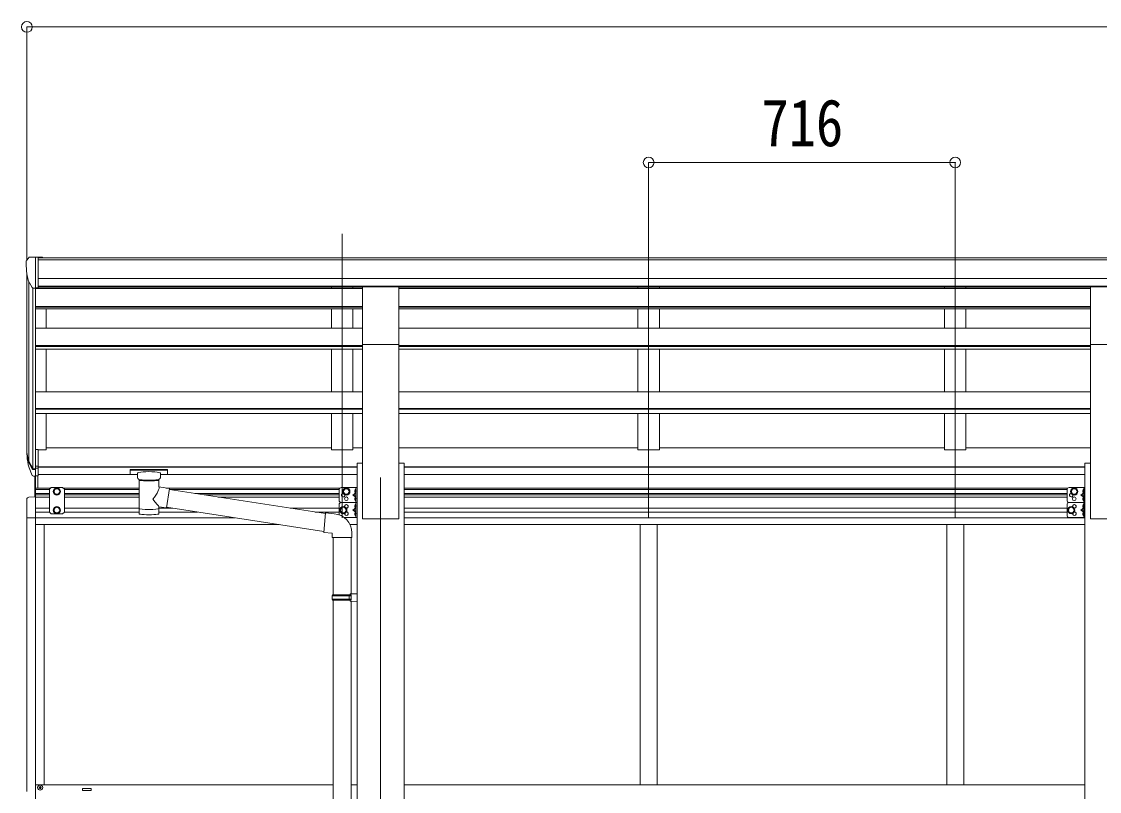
# Model space of a CAD drawing. Units: millimetres at full size. Extents: x -6988 to 7066, y -4877 to 4823.
# Drawn here: x 320 to 2837, y 437 to 2234 of the extents above; entities that cross this region are included whole.
import ezdxf
from ezdxf.enums import TextEntityAlignment as Align

# ---------------------------------------------------------------- set-up
doc = ezdxf.new("R2010")
doc.units = ezdxf.units.MM
doc.header["$LTSCALE"] = 25
doc.header["$PDMODE"] = 32
doc.header["$PDSIZE"] = 25
for name, color, linetype, lineweight in [('0-1_本体', 4, 'Continuous', 9), ('0-2_部品', 7, 'Continuous', 9), ('0-8_PARTS2', 2, 'Continuous', 9), ('0-A_寸法', 6, 'Continuous', 9), ('1-1_GLASS', 4, 'Continuous', 9), ('1-2_GLASS_SEAL', 7, 'Continuous', 9)]:
    doc.layers.add(name, color=color, linetype=linetype, lineweight=lineweight)
doc.styles.add('ＭＳ ゴシック', font='')
doc.styles.get('ＭＳ ゴシック').set_extended_font_data('MS Gothic')

msp = doc.modelspace()

# ---------------------------------------------------------------- linework, layer by layer
at = {"layer": '0-1_本体'}
for p, q in [((358.86, 1683.07), (5357.86, 1683.07)), ((358.86, 1677.71), (5357.86, 1677.71)), ((332.36, 1232.8), (332.36, 1646.32)), ((336.64, 1627.52), (336.64, 1208.54)), ((346.36, 1612.16), (346.36, 1190.54)), ((352.36, 1612.69), (352.36, 1234.97)), ((352.36, 1611.19), (1115.86, 1611.19)), ((358.86, 1634.19), (5357.86, 1634.19)), ((358.86, 1616.52), (5357.86, 1616.52)), ((1115.86, 1614.15), (358.86, 1614.15)), ((1043.36, 1614.15), (1043.36, 1611.19)), ((1093.36, 1614.15), (1093.36, 1611.19)), ((1200.86, 1614.15), (2815.86, 1614.15)), ((1200.86, 1611.19), (2815.86, 1611.19)), ((1759.36, 1614.15), (1759.36, 1611.19)), ((1809.36, 1614.15), (1809.36, 1611.19)), ((2475.36, 1614.15), (2475.36, 1611.19)), ((2525.36, 1614.15), (2525.36, 1611.19)), ((352.36, 1569.24), (1115.86, 1569.24)), ((352.36, 1567.54), (1115.86, 1567.54)), ((352.36, 1563.76), (1115.86, 1563.76)), ((377.36, 1518.33), (377.36, 1563.76)), ((1043.36, 1563.76), (1043.36, 1518.33)), ((1093.36, 1563.76), (1093.36, 1518.33)), ((1200.86, 1569.24), (2815.86, 1569.24)), ((1200.86, 1567.54), (2815.86, 1567.54)), ((1200.86, 1563.76), (2815.86, 1563.76)), ((1759.36, 1563.76), (1759.36, 1518.33)), ((1809.36, 1563.76), (1809.36, 1518.33)), ((2475.36, 1563.76), (2475.36, 1518.33)), ((2525.36, 1563.76), (2525.36, 1518.33)), ((352.36, 1518.33), (1115.86, 1518.33)), ((1200.86, 1518.33), (2815.86, 1518.33)), ((352.36, 1477.75), (1115.86, 1477.75)), ((352.36, 1476.06), (1115.86, 1476.06)), ((352.36, 1469.2), (1115.86, 1469.2)), ((377.36, 1370.09), (377.36, 1469.2)), ((1043.36, 1469.2), (1043.36, 1370.09)), ((1093.36, 1469.2), (1093.36, 1370.09)), ((1115.86, 1073.54), (1115.86, 1480.49)), ((1200.86, 1073.54), (1200.86, 1480.49)), ((1200.86, 1477.75), (2815.86, 1477.75)), ((1200.86, 1476.06), (2815.86, 1476.06)), ((1200.86, 1469.2), (2815.86, 1469.2)), ((1759.36, 1469.2), (1759.36, 1370.09)), ((1809.36, 1469.2), (1809.36, 1370.09)), ((2475.36, 1469.2), (2475.36, 1370.09)), ((2525.36, 1469.2), (2525.36, 1370.09)), ((2815.86, 1073.54), (2815.86, 1480.49)), ((352.36, 1370.09), (1115.86, 1370.09)), ((1200.86, 1370.09), (2815.86, 1370.09)), ((352.36, 1330.95), (1115.86, 1330.95)), ((352.36, 1329.28), (1115.86, 1329.28)), ((352.36, 1319.64), (1115.86, 1319.64)), ((377.36, 1234.15), (377.36, 1319.64)), ((1043.36, 1319.64), (1043.36, 1234.15)), ((1200.86, 1330.95), (2815.86, 1330.95)), ((1200.86, 1329.28), (2815.86, 1329.28)), ((1200.86, 1319.64), (2815.86, 1319.64)), ((1759.36, 1319.64), (1759.36, 1234.15)), ((2475.36, 1319.64), (2475.36, 1234.15)), ((358.86, 1234.15), (377.36, 1234.15)), ((377.36, 1239.36), (1043.36, 1239.36)), ((1093.36, 1239.36), (1115.86, 1239.36)), ((1200.86, 1239.36), (1759.36, 1239.36)), ((1809.36, 1239.36), (2475.36, 1239.36)), ((2525.36, 1239.36), (2815.86, 1239.36)), ((358.86, 1195.05), (1103.36, 1195.05)), ((358.86, 1193.67), (1103.36, 1193.67)), ((1103.36, 1203.54), (1115.86, 1203.54)), ((1103.36, 1203.54), (1103.36, -1676.46)), ((1200.86, 1203.54), (1213.36, 1203.54)), ((1213.36, 1203.54), (1213.36, -1676.46)), ((1213.36, 1195.05), (2803.36, 1195.05)), ((1213.36, 1193.67), (2803.36, 1193.67)), ((2803.36, 1203.54), (2815.86, 1203.54)), ((2803.36, 1203.54), (2803.36, -1676.46)), ((358.86, 1176.5), (590.36, 1176.5)), ((644.36, 1176.5), (1103.36, 1176.5)), ((1213.36, 1176.5), (2803.36, 1176.5)), ((1115.86, 1073.54), (1200.86, 1073.54)), ((2815.86, 1073.54), (2900.86, 1073.54))]:
    msp.add_line(p, q, dxfattribs=at)
for points in [[(1093.36, 1319.64), (1093.36, 1234.15), (1043.36, 1234.15)], [(1809.36, 1319.64), (1809.36, 1234.15), (1759.36, 1234.15)], [(2525.36, 1319.64), (2525.36, 1234.15), (2475.36, 1234.15)]]:
    msp.add_lwpolyline(points, dxfattribs=at)
at = {"layer": '0-2_部品'}
for p, q in [((330.36, 1675.3), (330.36, 1674.67)), ((337.27, 1684.1), (333.2, 1678.3)), ((340.36, 1684.67), (338.03, 1684.53)), ((340.36, 1684.67), (358.86, 1684.67)), ((352.36, 1611.69), (352.36, 1684.67)), ((358.86, 1684.67), (368.86, 1684.58)), ((358.86, 1612.69), (358.86, 1684.67)), ((368.86, 1682.48), (368.86, 1684.58)), ((344.73, 1613.5), (335.46, 1629.57)), ((352.36, 1611.69), (347.15, 1612.01)), ((358.86, 1612.69), (352.36, 1612.69)), ((1115.86, 1614.65), (1200.86, 1614.65)), ((1115.86, 1480.49), (1115.86, 1614.65)), ((1200.86, 1480.49), (1200.86, 1614.65)), ((2815.86, 1614.65), (2900.86, 1614.65)), ((2815.86, 1480.49), (2815.86, 1614.65)), ((1115.86, 1480.49), (1200.86, 1480.49)), ((2815.86, 1480.49), (2900.86, 1480.49)), ((352.36, 1234.97), (352.36, 1173.09)), ((358.86, 1234.97), (352.36, 1234.97)), ((358.86, 1234.97), (358.86, 1173.91)), ((334.75, 1208.93), (344.91, 1189.76)), ((345.92, 1191.01), (336.17, 1209.43)), ((337.34, 1192.08), (344.91, 1174.59)), ((352.36, 1190.26), (347.22, 1190.26)), ((352.36, 1188.26), (347.51, 1188.26)), ((358.86, 1196.66), (352.36, 1196.66)), ((358.86, 1191.26), (352.36, 1191.26)), ((573.86, 1188.2), (573.86, 1177.44)), ((573.86, 1188.01), (573.86, 1186.46)), ((575.86, 1188.86), (658.86, 1188.86)), ((575.86, 1186.68), (658.86, 1186.68)), ((660.86, 1188.2), (660.86, 1177.44)), ((352.36, 1173.09), (347.51, 1173.09)), ((358.86, 1173.91), (352.36, 1173.91)), ((575.86, 1176.77), (590.36, 1176.77)), ((590.36, 1169.97), (590.36, 1180.24)), ((594.46, 1165.47), (594.44, 1085.17)), ((640.26, 1147.89), (640.26, 1165.48)), ((644.36, 1169.97), (644.36, 1180.24)), ((644.36, 1176.77), (658.86, 1176.77)), ((665.48, 1143.99), (640.26, 1147.9)), ((665.48, 1143.99), (658.46, 1098.73)), ((1029.29, 1085.48), (665.17, 1141.97)), ((640.27, 1085.17), (640.26, 1101.8)), ((640.26, 1101.55), (658.46, 1098.73)), ((1025.63, 1043.55), (658.73, 1100.47)), ((1050.28, 1085.36), (1029.44, 1087.18)), ((1091.36, 1029.61), (1091.36, 1040.53)), ((1045.36, 1029.61), (1091.36, 1029.61)), ((1047.36, 1029.61), (1047.36, 895.62)), ((1089.36, 1029.61), (1089.36, 898.18)), ((1045.36, 893.62), (1046.36, 895.62)), ((1045.36, 893.62), (1089.36, 893.62)), ((1045.36, 893.62), (1045.36, 885.62)), ((1045.36, 885.62), (1089.36, 885.62)), ((1045.36, 885.62), (1046.36, 883.62)), ((1046.36, 895.62), (1089.36, 895.62)), ((1046.36, 883.62), (1089.36, 883.62)), ((1047.36, 883.62), (1047.36, -60.57)), ((1084.88, 893.62), (1084.45, 895.62)), ((1087.36, 898.12), (1103.36, 898.59)), ((1087.36, 896.12), (1087.36, 898.12)), ((1087.36, 896.12), (1089.36, 896.12)), ((1087.36, 881.12), (1087.36, 883.12)), ((1087.36, 881.12), (1103.36, 880.65)), ((1089.36, 881.06), (1089.36, -58.01)), ((1103.36, 898.59), (1103.36, 880.65))]:
    msp.add_line(p, q, dxfattribs=at)
for points in [[(573.86, 1188.2), (573.9, 1188.39), (573.98, 1188.53), (574.08, 1188.62), (574.18, 1188.68), (574.3, 1188.73), (574.59, 1188.79), (575.08, 1188.84), (575.62, 1188.86), (575.86, 1188.86)], [(658.86, 1188.86), (659.21, 1188.86), (659.74, 1188.83), (660.19, 1188.78), (660.49, 1188.7), (660.66, 1188.6), (660.78, 1188.47), (660.85, 1188.29), (660.86, 1188.2)], [(573.86, 1177.44), (573.9, 1177.24), (573.98, 1177.11), (574.08, 1177.01), (574.18, 1176.95), (574.3, 1176.91), (574.59, 1176.84), (575.08, 1176.8), (575.62, 1176.78), (575.86, 1176.77)], [(590.4, 1170.02), (590.37, 1169.67), (590.62, 1168.71), (591.14, 1167.83), (591.94, 1166.99), (593.06, 1166.19), (594.46, 1165.47)], [(640.26, 1165.48), (640.49, 1165.57), (641.85, 1166.31), (642.96, 1167.15), (643.72, 1168.02), (644.18, 1168.92), (644.35, 1169.8)], [(658.86, 1176.77), (659.21, 1176.78), (659.74, 1176.8), (660.19, 1176.85), (660.49, 1176.93), (660.66, 1177.03), (660.78, 1177.17), (660.85, 1177.35), (660.86, 1177.44)], [(1029.44, 1087.18), (1025.43, 1041.36), (1045.36, 1039.61), (1045.36, 1029.61)], [(1084.88, 893.62), (1084.88, 885.62), (1084.45, 883.62)], [(1087.36, 883.12), (1089.36, 883.12), (1089.36, 896.12)]]:
    msp.add_lwpolyline(points, dxfattribs=at)
for centre, radius, start, end in [((333.36, 1675.3), 3, 93, 180), ((532.36, 1674.67), 202, 180, 192.90261), ((338.09, 1683.53), 1, 93.5, 145), ((347.33, 1615), 3, 210, 266.5), ((421.02, 1231.1), 89.07, 174.49576, 194.41188), ((420.31, 1235.38), 88.05, 177.22392, 197.21071), ((465.58, 1228.16), 133.22, 183.27987, 195.71302), ((347.51, 1191.26), 3, 210, 270), ((347.22, 1191.76), 1.5, 210, 270), ((347.51, 1176.09), 3, 210, 270), ((1046.36, 1040.53), 45, 0, 85)]:
    msp.add_arc(centre, radius, start, end, dxfattribs=at)
for centre, major_axis, ratio, start_param, end_param in [((575.86, 1186.46), (2, 0), 0.109601, 1.5707963, 3.1415927), ((617.36, 1180.24), (27, 0), 0.122176, 6.2831853, 9.424778), ((658.86, 1186.46), (2, 0), 0.109601, 0, 1.5707963), ((617.37, 1165.01), (-22.91, 0.42), 0.072511, 0.0008029, 1.5715993), ((617.37, 1163.39), (-22.91, 0.42), 0.072511, 0.0008029, 1.5715993), ((617.35, 1165.01), (22.92, 0.42), 0.07247, 4.71158, 6.2823764), ((617.35, 1163.39), (22.92, 0.42), 0.07247, 4.71158, 6.2823764), ((628.36, 1169.97), (16, 0), 0.361356, 6.2636979, 6.2831853), ((617.36, 1121.35), (-22.81, -26.62), 0.234429, 1.6855472, 3.1268519), ((619.91, 1124), (20.32, -22.25), 0.045535, 0.0389954, 1.3075346), ((617.36, 1085.17), (22.92, 0), 0.101955, 3.1415499, 6.2833984), ((617.36, 1097.61), (22.91, 0), 0.122865, 3.1415927, 6.2831853)]:
    msp.add_ellipse(centre, major_axis=major_axis, ratio=ratio, start_param=start_param, end_param=end_param, dxfattribs=at)
at = {"layer": '0-8_PARTS2'}
for p, q in [((1068.36, 1075.88), (1068.36, 1738.4)), ((1784.36, 1075.88), (1784.36, 1738.4)), ((2500.36, 1075.88), (2500.36, 1738.4)), ((1158.36, 1169.67), (1158.36, -1776.47))]:
    msp.add_line(p, q, dxfattribs=at)
at = {"layer": '0-A_寸法'}
for p, q in [((332.36, 2221.89), (332.36, 1676.27)), ((332.36, 2221.89), (5384.36, 2221.89)), ((1784.36, 1905.27), (1784.36, 1676.27)), ((1784.36, 1905.27), (2500.36, 1905.27)), ((2500.36, 1905.27), (2500.36, 1676.27))]:
    msp.add_line(p, q, dxfattribs=at)
for p in [(332.36, 2221.89), (1784.36, 1905.27), (2500.36, 1905.27)]:
    msp.add_point(p, dxfattribs=at)
at = {"layer": '1-1_GLASS'}
for p, q in [((352.36, 1145.25), (387.86, 1145.25)), ((352.36, 1141.75), (384.86, 1141.75)), ((416.86, 1145.25), (594.46, 1145.25)), ((419.86, 1141.75), (594.46, 1141.75)), ((657.34, 1145.25), (1063.36, 1145.25)), ((666.6, 1141.75), (1061.38, 1141.75)), ((1213.36, 1145.25), (2763.36, 1145.25)), ((1213.36, 1141.75), (2761.38, 1141.75)), ((352.36, 1132.75), (384.86, 1132.75)), ((352.36, 1129.25), (384.86, 1129.25)), ((352.36, 1124.95), (352.36, 387.75)), ((384.86, 1124.25), (352.36, 1124.25)), ((419.86, 1132.75), (594.46, 1132.75)), ((419.86, 1129.25), (594.46, 1129.25)), ((594.46, 1124.25), (419.86, 1124.25)), ((724.61, 1132.75), (1061.36, 1132.75)), ((747.17, 1129.25), (1061.36, 1129.25)), ((1061.36, 1124.25), (779.4, 1124.25)), ((1213.36, 1132.75), (2761.36, 1132.75)), ((1213.36, 1129.25), (2761.36, 1129.25)), ((2761.36, 1124.25), (1213.36, 1124.25)), ((352.36, 1098.25), (384.86, 1098.25)), ((352.36, 1089.25), (384.86, 1089.25)), ((419.86, 1098.25), (594.46, 1098.25)), ((419.86, 1089.25), (594.44, 1089.25)), ((640.26, 1098.25), (673.03, 1098.25)), ((640.27, 1089.25), (731.04, 1089.25)), ((947, 1098.25), (1061.36, 1098.25)), ((1005.01, 1089.25), (1061.36, 1089.25)), ((1213.36, 1098.25), (2761.36, 1098.25)), ((1213.36, 1089.25), (2761.36, 1089.25)), ((332.36, 1075.55), (332.36, 436.95)), ((818.06, 1075.75), (352.36, 1075.75)), ((921.2, 1059.75), (352.36, 1059.75)), ((372.36, 1059.75), (372.36, 452.25)), ((1103.36, 1059.75), (1087.05, 1059.75)), ((1115.86, 1073.54), (1200.86, 1073.54)), ((1213.36, 1075.75), (2803.36, 1075.75)), ((1213.36, 1059.75), (2803.36, 1059.75)), ((1764.36, 1059.75), (1764.36, 452.75)), ((1804.36, 1059.75), (1804.36, 452.75)), ((2480.36, 1059.75), (2480.36, 452.75)), ((2520.36, 1059.75), (2520.36, 452.75)), ((2815.86, 1073.54), (2900.86, 1073.54)), ((352.36, 452.25), (1047.36, 452.25)), ((1089.36, 452.25), (1103.36, 452.25)), ((1213.36, 452.25), (2803.36, 452.25))]:
    msp.add_line(p, q, dxfattribs=at)
msp.add_lwpolyline([(482.36, 438.75), (462.36, 438.75), (462.36, 443.75), (482.36, 443.75)], close=True, dxfattribs=at)
at = {"layer": '1-2_GLASS_SEAL'}
for p, q in [((350.86, 1124.74), (350.86, 1173.09)), ((352.36, 1124.74), (352.36, 1174.59)), ((357.86, 1145.25), (357.86, 1173.91)), ((388.86, 1146.25), (384.86, 1142.25)), ((384.86, 1142.25), (384.86, 1088.75)), ((415.86, 1146.25), (388.86, 1146.25)), ((415.86, 1146.25), (419.86, 1142.25)), ((419.86, 1088.75), (419.86, 1142.25)), ((1061.36, 1141.25), (1061.36, 1116.25)), ((1066.36, 1146.25), (1103.36, 1146.25)), ((1100.36, 1141.75), (1099.56, 1141.61)), ((1100.36, 1133.75), (1099.56, 1133.89)), ((1100.36, 1133.75), (1100.86, 1133.84)), ((1100.86, 1146.25), (1100.86, 1111.25)), ((1103.36, 1146.25), (1103.36, 1111.25)), ((2761.36, 1141.25), (2761.36, 1116.25)), ((2766.36, 1146.25), (2803.36, 1146.25)), ((2800.36, 1141.75), (2799.56, 1141.61)), ((2800.36, 1133.75), (2799.56, 1133.89)), ((2800.36, 1133.75), (2800.86, 1133.84)), ((2800.86, 1146.25), (2800.86, 1111.25)), ((2803.36, 1146.25), (2803.36, 1111.25)), ((331.86, 1118.46), (331.86, 1075.55)), ((352.36, 1124.75), (337.07, 1123.95)), ((1066.36, 1111.25), (1103.36, 1111.25)), ((1066.36, 1111.25), (1103.36, 1111.25)), ((1100.86, 1128.75), (1093.86, 1128.75)), ((1100.36, 1123.75), (1099.56, 1123.61)), ((1100.36, 1115.75), (1099.56, 1115.89)), ((1100.36, 1115.75), (1100.86, 1115.84)), ((1100.86, 1111.25), (1100.86, 1076.25)), ((1103.36, 1111.25), (1103.36, 1076.25)), ((2766.36, 1111.25), (2803.36, 1111.25)), ((2800.86, 1128.75), (2793.86, 1128.75)), ((2800.36, 1123.75), (2799.56, 1123.61)), ((2800.36, 1115.75), (2799.56, 1115.89)), ((2800.36, 1115.75), (2800.86, 1115.84)), ((2800.86, 1111.25), (2800.86, 1076.25)), ((388.86, 1084.75), (384.86, 1088.75)), ((415.86, 1084.75), (388.86, 1084.75)), ((402.36, 1101.25), (395.86, 1097.5)), ((395.86, 1097.5), (395.86, 1090)), ((395.86, 1090), (402.36, 1086.24)), ((408.86, 1097.5), (402.36, 1101.25)), ((402.36, 1086.24), (408.86, 1090)), ((408.86, 1090), (408.86, 1097.5)), ((415.86, 1084.75), (419.86, 1088.75)), ((1061.36, 1106.25), (1061.36, 1082.96)), ((1100.86, 1093.75), (1093.86, 1093.75)), ((1100.36, 1106.75), (1099.56, 1106.61)), ((1100.36, 1098.75), (1099.56, 1098.89)), ((1100.36, 1088.75), (1099.56, 1088.61)), ((1100.36, 1098.75), (1100.86, 1098.84)), ((2761.36, 1106.25), (2761.36, 1081.25)), ((2800.86, 1093.75), (2793.86, 1093.75)), ((2800.36, 1106.75), (2799.56, 1106.61)), ((2800.36, 1098.75), (2799.56, 1098.89)), ((2800.36, 1088.75), (2799.56, 1088.61)), ((2800.36, 1098.75), (2800.86, 1098.84)), ((352.36, 1075.55), (331.86, 1075.55)), ((1073.73, 1076.25), (1103.36, 1076.25)), ((1100.36, 1080.75), (1099.56, 1080.89)), ((1100.36, 1080.75), (1100.86, 1080.84)), ((2766.36, 1076.25), (2803.36, 1076.25)), ((2800.36, 1080.75), (2799.56, 1080.89)), ((2800.36, 1080.75), (2800.86, 1080.84)), ((361.86, 445.25), (360.86, 445.25)), ((364.86, 446.25), (365.86, 446.25))]:
    msp.add_line(p, q, dxfattribs=at)
for points in [[(395.86, 1141), (402.36, 1144.75), (408.86, 1141)], [(408.86, 1141), (408.86, 1133.5), (402.36, 1129.74), (395.86, 1133.5), (395.86, 1141)], [(1100.86, 1133.75), (1093.86, 1128.75), (1100.86, 1123.75)], [(1101.24, 1137.75), (1100.61, 1138.94), (1098.38, 1140.05)], [(1101.24, 1137.75), (1100.61, 1136.56), (1098.38, 1135.45)], [(1100.36, 1133.75), (1100.36, 1141.75), (1100.86, 1141.66), (1100.86, 1133.84)], [(2800.86, 1133.75), (2793.86, 1128.75), (2800.86, 1123.75)], [(2801.24, 1137.75), (2800.61, 1138.94), (2798.38, 1140.05)], [(2801.24, 1137.75), (2800.61, 1136.56), (2798.38, 1135.45)], [(2800.36, 1133.75), (2800.36, 1141.75), (2800.86, 1141.66), (2800.86, 1133.84)], [(1101.24, 1119.75), (1100.61, 1120.94), (1098.38, 1122.05)], [(1101.24, 1119.75), (1100.61, 1118.56), (1098.38, 1117.45)], [(1100.36, 1115.75), (1100.36, 1123.75), (1100.86, 1123.66), (1100.86, 1115.84)], [(2766.36, 1111.25), (2803.36, 1111.25), (2803.36, 1076.25)], [(2801.24, 1119.75), (2800.61, 1120.94), (2798.38, 1122.05)], [(2801.24, 1119.75), (2800.61, 1118.56), (2798.38, 1117.45)], [(2800.36, 1115.75), (2800.36, 1123.75), (2800.86, 1123.66), (2800.86, 1115.84)], [(1100.86, 1098.75), (1093.86, 1093.75), (1100.86, 1088.75)], [(1101.24, 1102.75), (1100.61, 1103.94), (1098.38, 1105.05)], [(1101.24, 1102.75), (1100.61, 1101.56), (1098.38, 1100.45)], [(1101.24, 1084.75), (1100.61, 1085.94), (1098.38, 1087.05)], [(1101.24, 1084.75), (1100.61, 1083.56), (1098.38, 1082.45)], [(1100.36, 1098.75), (1100.36, 1106.75), (1100.86, 1106.66), (1100.86, 1098.84)], [(1100.36, 1080.75), (1100.36, 1088.75), (1100.86, 1088.66), (1100.86, 1080.84)], [(2800.86, 1098.75), (2793.86, 1093.75), (2800.86, 1088.75)], [(2801.24, 1102.75), (2800.61, 1103.94), (2798.38, 1105.05)], [(2801.24, 1102.75), (2800.61, 1101.56), (2798.38, 1100.45)], [(2801.24, 1084.75), (2800.61, 1085.94), (2798.38, 1087.05)], [(2801.24, 1084.75), (2800.61, 1083.56), (2798.38, 1082.45)], [(2800.36, 1098.75), (2800.36, 1106.75), (2800.86, 1106.66), (2800.86, 1098.84)], [(2800.36, 1080.75), (2800.36, 1088.75), (2800.86, 1088.66), (2800.86, 1080.84)], [(360.86, 445.25), (360.86, 446.25), (361.86, 446.25)], [(362.86, 447.25), (362.86, 448.25), (363.86, 448.25), (363.86, 447.25)], [(363.86, 444.25), (363.86, 443.25), (362.86, 443.25), (362.86, 444.25)], [(365.86, 446.25), (365.86, 445.25), (364.86, 445.25)]]:
    msp.add_lwpolyline(points, dxfattribs=at)
for points in [[(1078.36, 1129.74), (1084.86, 1133.5), (1084.86, 1141), (1078.36, 1144.75), (1071.86, 1141), (1071.86, 1133.5)], [(2778.36, 1129.74), (2784.86, 1133.5), (2784.86, 1141), (2778.36, 1144.75), (2771.86, 1141), (2771.86, 1133.5)], [(1071.36, 1086.24), (1077.86, 1090), (1077.86, 1097.5), (1071.36, 1101.25), (1064.86, 1097.5), (1064.86, 1090)], [(2771.36, 1086.24), (2777.86, 1090), (2777.86, 1097.5), (2771.36, 1101.25), (2764.86, 1097.5), (2764.86, 1090)]]:
    msp.add_lwpolyline(points, close=True, dxfattribs=at)
for centre, radius in [((402.36, 1137.25), 8.5), ((402.36, 1137.25), 7.5), ((402.36, 1137.25), 6.5), ((1078.36, 1137.25), 8.5), ((1078.36, 1137.25), 7.5), ((1078.36, 1137.25), 6.5), ((2778.36, 1137.25), 8.5), ((2778.36, 1137.25), 7.5), ((2778.36, 1137.25), 6.5), ((1078.36, 1120.25), 4.25), ((2778.36, 1120.25), 4.25), ((402.36, 1093.75), 8.5), ((402.36, 1093.75), 7.5), ((402.36, 1093.75), 6.5), ((1071.36, 1093.75), 8.5), ((1071.36, 1093.75), 7.5), ((1071.36, 1093.75), 6.5), ((2771.36, 1093.75), 8.5), ((2771.36, 1093.75), 7.5), ((2771.36, 1093.75), 6.5), ((363.36, 445.75), 5.9)]:
    msp.add_circle(centre, radius, dxfattribs=at)
for centre, radius, start, end in [((1066.36, 1141.25), 5, 90, 180), ((1071.36, 1128.75), 4.25, 94.76077, 6.29431), ((1104.46, 1137.75), 6.5, 147.94412, 212.05588), ((1099.71, 1140.72), 0.9, 100, 147.94412), ((1099.71, 1134.78), 0.9, 212.05588, 260), ((2766.36, 1141.25), 5, 90, 180), ((2771.36, 1128.75), 4.25, 94.76077, 6.29431), ((2804.46, 1137.75), 6.5, 147.94412, 212.05588), ((2799.71, 1140.72), 0.9, 100, 147.94412), ((2799.71, 1134.78), 0.9, 212.05588, 260), ((337.36, 1118.46), 5.5, 93, 180), ((1066.36, 1116.25), 5, 180, 270), ((1066.36, 1106.25), 5, 90, 180), ((1104.46, 1119.75), 6.5, 147.94412, 212.05588), ((1099.71, 1122.72), 0.9, 100, 147.94412), ((1099.71, 1116.78), 0.9, 212.05588, 260), ((2766.36, 1116.25), 5, 180, 270), ((2766.36, 1106.25), 5, 90, 180), ((2804.46, 1119.75), 6.5, 147.94412, 212.05588), ((2799.71, 1122.72), 0.9, 100, 147.94412), ((2799.71, 1116.78), 0.9, 212.05588, 260), ((1078.36, 1102.25), 4.25, 274.76077, 186.29431), ((1078.36, 1085.25), 4.25, 173.70569, 85.23923), ((1104.46, 1102.75), 6.5, 147.94412, 212.05588), ((1104.46, 1084.75), 6.5, 147.94412, 212.05588), ((1099.71, 1105.72), 0.9, 100, 147.94412), ((1099.71, 1099.78), 0.9, 212.05588, 260), ((1099.71, 1087.72), 0.9, 100, 147.94412), ((2778.36, 1102.25), 4.25, 274.76077, 186.29431), ((2778.36, 1085.25), 4.25, 173.70569, 85.23923), ((2804.46, 1102.75), 6.5, 147.94412, 212.05588), ((2804.46, 1084.75), 6.5, 147.94412, 212.05588), ((2799.71, 1105.72), 0.9, 100, 147.94412), ((2799.71, 1099.78), 0.9, 212.05588, 260), ((2799.71, 1087.72), 0.9, 100, 147.94412), ((1099.71, 1081.78), 0.9, 212.05588, 260), ((2766.36, 1081.25), 5, 180, 270), ((2799.71, 1081.78), 0.9, 212.05588, 260), ((361.86, 447.25), 1, 270, 0), ((361.86, 444.25), 1, 0, 90), ((364.86, 447.25), 1, 180, 270), ((364.86, 444.25), 1, 90, 180)]:
    msp.add_arc(centre, radius, start, end, dxfattribs=at)

# ---------------------------------------------------------------- texts
at = {"layer": '0-A_寸法', "color": 7, "style": 'ＭＳ ゴシック', "width": 0.85}
msp.add_text('716', height=110, dxfattribs=at).set_placement((2047.86, 1910.27), align=Align.BOTTOM_LEFT)

doc.saveas('drawing.dxf')
